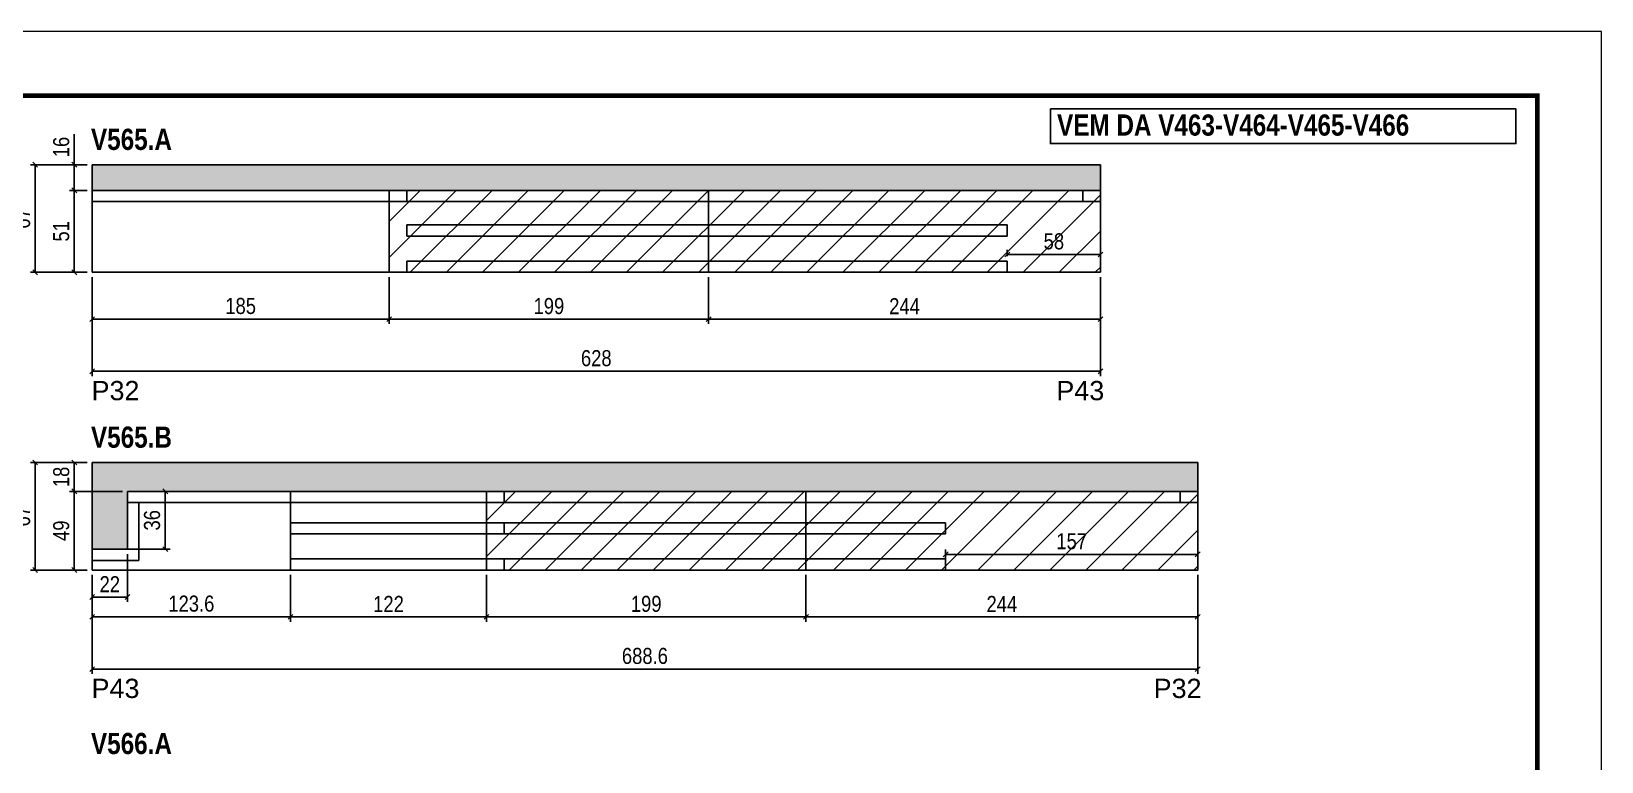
# Model space of a CAD drawing. Extents: x 3309 to 9563, y -2522 to 14608.
# Drawn here: x 3816 to 4794, y 10707 to 11162 of the extents above; entities that cross this region are included whole.
import ezdxf

# ---------------------------------------------------------------- set-up
doc = ezdxf.new("R2010")
doc.units = 0
doc.linetypes.add('DASHED', pattern=[0.75, 0.5, -0.25])
for name, color, linetype in [('5', 5, 'Continuous'), ('COTA', 241, 'Continuous'), ('NOMENCLATURA', 7, 'Continuous'), ('Painéis', 200, 'Continuous'), ('SARR_2.2x7', 40, 'Continuous')]:
    doc.layers.add(name, color=color, linetype=linetype)
for name, color, linetype, lineweight in [('Folhas', 255, 'Continuous', 9), ('Hachura', 251, 'Continuous', 9), ('SARRAFO DE PRESSAO', 251, 'DASHED', 9)]:
    doc.layers.add(name, color=color, linetype=linetype, lineweight=lineweight)
doc.styles.add('COTA TECNICA', font='techl___.ttf', dxfattribs={"height": 10})
doc.styles.get("Standard").update_dxf_attribs({"font": 'arial.ttf'})
doc.styles.add('TECNICA', font='techb___.ttf', dxfattribs={"height": 10})
doc.dimstyles.new('PAINEL', dxfattribs={"dimtxt": 10, "dimasz": 3, "dimexe": 3, "dimexo": 3, "dimgap": 3, "dimtad": 1, "dimdec": 1, "dimzin": 12, "dimdsep": 46, "dimtxsty": 'COTA TECNICA', "dimblk1": 'OBLIQUE', "dimblk2": 'OBLIQUE', "dimsah": 1, "dimcen": 0.9, "dimclrd": 4, "dimclre": 4, "dimclrt": 240, "dimadec": 1, "dimazin": 3, "dimtfac": 1, "dimtdec": 1, "dimtmove": 0, "dimatfit": 3, "dimfxl": 1, "dimtolj": 1, "dimtzin": 12, "dimarcsym": 0})

# ---------------------------------------------------------------- blocks, each defined once
blk = doc.blocks.new('9999999999')
at = {"layer": 'Folhas'}
blk.add_lwpolyline([(98138.98, 34190.21), (99623.98, 34190.21), (99623.98, 35240.21), (98138.98, 35240.21)], close=True, dxfattribs=at)
at = {"layer": 'Folhas', "color": 30, "const_width": 3}
blk.add_lwpolyline([(98213.98, 34230.21), (99583.98, 34230.21), (99583.98, 35200.21), (98213.98, 35200.21)], close=True, dxfattribs=at)
blk = doc.blocks.new('_Oblique')
at = {"color": 0, "linetype": 'ByBlock', "lineweight": -2}
blk.add_line((-0.5, -0.5), (0.5, 0.5), dxfattribs=at)
blk = doc.blocks.new('*D334')
at = {"layer": 'COTA', "color": 4, "lineweight": -2, "transparency": 16777216}
for p, q in [((3854.22, 11009.11), (3854.22, 10947.45)), ((4482.22, 11009.11), (4482.22, 10947.45)), ((4482.22, 10950.45), (3854.22, 10950.45))]:
    blk.add_line(p, q, dxfattribs=at)
at = {"layer": 'Defpoints', "color": 0, "transparency": 16777216}
for p in [(3854.22, 11012.11), (4482.22, 11012.11), (3854.22, 10950.45)]:
    blk.add_point(p, dxfattribs=at)
at = {"layer": 'COTA', "color": 4, "lineweight": -2, "transparency": 16777216, "xscale": 3, "yscale": 3, "zscale": 3, "rotation": 180}
blk.add_blockref('_Oblique', (3854.22, 10950.45), dxfattribs=at)
at = {"layer": 'COTA', "color": 4, "lineweight": -2, "transparency": 16777216, "xscale": 3, "yscale": 3, "zscale": 3}
blk.add_blockref('_Oblique', (4482.22, 10950.45), dxfattribs=at)
at = {"layer": 'COTA', "color": 240, "transparency": 16777216, "insert": (4168.22, 10958.57), "char_height": 10, "attachment_point": 5, "style": 'COTA TECNICA'}
blk.add_mtext('\\A1;628', dxfattribs=at)
blk = doc.blocks.new('*D335')
at = {"layer": 'COTA', "color": 4, "lineweight": -2, "transparency": 16777216}
for p, q in [((4238.22, 11009.11), (4238.22, 10979.93)), ((4482.22, 11009.11), (4482.22, 10979.93)), ((4482.22, 10982.93), (4238.22, 10982.93))]:
    blk.add_line(p, q, dxfattribs=at)
at = {"layer": 'Defpoints', "color": 0, "transparency": 16777216}
for p in [(4238.22, 11012.11), (4482.22, 11012.11), (4238.22, 10982.93)]:
    blk.add_point(p, dxfattribs=at)
at = {"layer": 'COTA', "color": 4, "lineweight": -2, "transparency": 16777216, "xscale": 3, "yscale": 3, "zscale": 3, "rotation": 180}
blk.add_blockref('_Oblique', (4238.22, 10982.93), dxfattribs=at)
at = {"layer": 'COTA', "color": 4, "lineweight": -2, "transparency": 16777216, "xscale": 3, "yscale": 3, "zscale": 3}
blk.add_blockref('_Oblique', (4482.22, 10982.93), dxfattribs=at)
at = {"layer": 'COTA', "color": 240, "transparency": 16777216, "insert": (4360.22, 10991.01), "char_height": 10, "attachment_point": 5, "style": 'COTA TECNICA'}
blk.add_mtext('\\A1;244', dxfattribs=at)
blk = doc.blocks.new('*D336')
at = {"layer": 'COTA', "color": 4, "lineweight": -2, "transparency": 16777216}
for p, q in [((3854.22, 11009.11), (3854.22, 10979.93)), ((4039.22, 11009.11), (4039.22, 10979.93)), ((4039.22, 10982.93), (3854.22, 10982.93))]:
    blk.add_line(p, q, dxfattribs=at)
at = {"layer": 'Defpoints', "color": 0, "transparency": 16777216}
for p in [(3854.22, 11012.11), (4039.22, 11012.11), (3854.22, 10982.93)]:
    blk.add_point(p, dxfattribs=at)
at = {"layer": 'COTA', "color": 4, "lineweight": -2, "transparency": 16777216, "xscale": 3, "yscale": 3, "zscale": 3, "rotation": 180}
blk.add_blockref('_Oblique', (3854.22, 10982.93), dxfattribs=at)
at = {"layer": 'COTA', "color": 4, "lineweight": -2, "transparency": 16777216, "xscale": 3, "yscale": 3, "zscale": 3}
blk.add_blockref('_Oblique', (4039.22, 10982.93), dxfattribs=at)
at = {"layer": 'COTA', "color": 240, "transparency": 16777216, "insert": (3946.72, 10991.07), "char_height": 10, "attachment_point": 5, "style": 'COTA TECNICA'}
blk.add_mtext('\\A1;185', dxfattribs=at)
blk = doc.blocks.new('*D337')
at = {"layer": 'COTA', "color": 4, "lineweight": -2, "transparency": 16777216}
for p, q in [((3851.22, 11063.11), (3840.11, 11063.11)), ((3843.11, 11063.11), (3843.11, 11012.11)), ((3851.22, 11012.11), (3840.11, 11012.11))]:
    blk.add_line(p, q, dxfattribs=at)
at = {"layer": 'Defpoints', "color": 0, "transparency": 16777216}
for p in [(3854.22, 11063.11), (3843.11, 11012.11), (3854.22, 11012.11)]:
    blk.add_point(p, dxfattribs=at)
at = {"layer": 'COTA', "color": 4, "lineweight": -2, "transparency": 16777216, "xscale": 3, "yscale": 3, "zscale": 3}
for p, rotation in [((3843.11, 11063.11), 90), ((3843.11, 11012.11), 270)]:
    blk.add_blockref('_Oblique', p, dxfattribs=dict(at, rotation=rotation))
at = {"layer": 'COTA', "color": 240, "transparency": 16777216, "insert": (3835, 11037.61), "char_height": 10, "attachment_point": 5, "rotation": 90, "style": 'COTA TECNICA'}
blk.add_mtext('\\A1;51', dxfattribs=at)
blk = doc.blocks.new('*D338')
at = {"layer": 'COTA', "color": 4, "lineweight": -2, "transparency": 16777216}
for p, q in [((3843.11, 11079.11), (3843.11, 11098.13)), ((3851.22, 11079.11), (3840.11, 11079.11)), ((3843.11, 11063.11), (3843.11, 11079.11)), ((3851.22, 11063.11), (3840.11, 11063.11))]:
    blk.add_line(p, q, dxfattribs=at)
at = {"layer": 'Defpoints', "color": 0, "transparency": 16777216}
for p in [(3843.11, 11079.11), (3854.22, 11079.11), (3854.22, 11063.11)]:
    blk.add_point(p, dxfattribs=at)
at = {"layer": 'COTA', "color": 4, "lineweight": -2, "transparency": 16777216, "xscale": 3, "yscale": 3, "zscale": 3}
for p, rotation in [((3843.11, 11079.11), 90), ((3843.11, 11063.11), 270)]:
    blk.add_blockref('_Oblique', p, dxfattribs=dict(at, rotation=rotation))
at = {"layer": 'COTA', "color": 240, "transparency": 16777216, "insert": (3835.01, 11090.12), "char_height": 10, "attachment_point": 5, "rotation": 90, "style": 'COTA TECNICA'}
blk.add_mtext('\\A1;16', dxfattribs=at)
blk = doc.blocks.new('*D324')
at = {"layer": 'COTA', "color": 4, "lineweight": -2, "transparency": 16777216}
for p, q in [((3851.22, 11079.11), (3815.76, 11079.11)), ((3818.76, 11012.11), (3818.76, 11079.11)), ((3851.22, 11012.11), (3815.76, 11012.11))]:
    blk.add_line(p, q, dxfattribs=at)
at = {"layer": 'Defpoints', "color": 0, "transparency": 16777216}
for p in [(3818.76, 11079.11), (3854.22, 11079.11), (3854.22, 11012.11)]:
    blk.add_point(p, dxfattribs=at)
at = {"layer": 'COTA', "color": 4, "lineweight": -2, "transparency": 16777216, "xscale": 3, "yscale": 3, "zscale": 3}
for p, rotation in [((3818.76, 11079.11), 90), ((3818.76, 11012.11), 270)]:
    blk.add_blockref('_Oblique', p, dxfattribs=dict(at, rotation=rotation))
at = {"layer": 'COTA', "color": 240, "transparency": 16777216, "insert": (3810.66, 11045.61), "char_height": 10, "attachment_point": 5, "rotation": 90, "style": 'COTA TECNICA'}
blk.add_mtext('\\A1;67', dxfattribs=at)
blk = doc.blocks.new('*D326')
at = {"layer": 'COTA', "color": 4, "lineweight": -2, "transparency": 16777216}
for p, q in [((3854.22, 10823.66), (3854.22, 10761.99)), ((4542.82, 10823.66), (4542.82, 10761.99)), ((4542.82, 10764.99), (3854.22, 10764.99))]:
    blk.add_line(p, q, dxfattribs=at)
at = {"layer": 'Defpoints', "color": 0, "transparency": 16777216}
for p in [(3854.22, 10826.66), (4542.82, 10826.66), (3854.22, 10764.99)]:
    blk.add_point(p, dxfattribs=at)
at = {"layer": 'COTA', "color": 4, "lineweight": -2, "transparency": 16777216, "xscale": 3, "yscale": 3, "zscale": 3, "rotation": 180}
blk.add_blockref('_Oblique', (3854.22, 10764.99), dxfattribs=at)
at = {"layer": 'COTA', "color": 4, "lineweight": -2, "transparency": 16777216, "xscale": 3, "yscale": 3, "zscale": 3}
blk.add_blockref('_Oblique', (4542.82, 10764.99), dxfattribs=at)
at = {"layer": 'COTA', "color": 240, "transparency": 16777216, "insert": (4198.52, 10773.12), "char_height": 10, "attachment_point": 5, "style": 'COTA TECNICA'}
blk.add_mtext('\\A1;688.6', dxfattribs=at)
blk = doc.blocks.new('*D327')
at = {"layer": 'COTA', "color": 4, "lineweight": -2, "transparency": 16777216}
for p, q in [((4298.82, 10823.66), (4298.82, 10794.48)), ((4542.82, 10823.66), (4542.82, 10794.48)), ((4542.82, 10797.48), (4298.82, 10797.48))]:
    blk.add_line(p, q, dxfattribs=at)
at = {"layer": 'Defpoints', "color": 0, "transparency": 16777216}
for p in [(4298.82, 10826.66), (4542.82, 10826.66), (4298.82, 10797.48)]:
    blk.add_point(p, dxfattribs=at)
at = {"layer": 'COTA', "color": 4, "lineweight": -2, "transparency": 16777216, "xscale": 3, "yscale": 3, "zscale": 3, "rotation": 180}
blk.add_blockref('_Oblique', (4298.82, 10797.48), dxfattribs=at)
at = {"layer": 'COTA', "color": 4, "lineweight": -2, "transparency": 16777216, "xscale": 3, "yscale": 3, "zscale": 3}
blk.add_blockref('_Oblique', (4542.82, 10797.48), dxfattribs=at)
at = {"layer": 'COTA', "color": 240, "transparency": 16777216, "insert": (4420.82, 10805.55), "char_height": 10, "attachment_point": 5, "style": 'COTA TECNICA'}
blk.add_mtext('\\A1;244', dxfattribs=at)
blk = doc.blocks.new('*D328')
at = {"layer": 'COTA', "color": 4, "lineweight": -2, "transparency": 16777216}
for p, q in [((3854.22, 10823.66), (3854.22, 10794.48)), ((3977.82, 10823.66), (3977.82, 10794.48)), ((3977.82, 10797.48), (3854.22, 10797.48))]:
    blk.add_line(p, q, dxfattribs=at)
at = {"layer": 'Defpoints', "color": 0, "transparency": 16777216}
for p in [(3854.22, 10826.66), (3977.82, 10826.66), (3854.22, 10797.48)]:
    blk.add_point(p, dxfattribs=at)
at = {"layer": 'COTA', "color": 4, "lineweight": -2, "transparency": 16777216, "xscale": 3, "yscale": 3, "zscale": 3, "rotation": 180}
blk.add_blockref('_Oblique', (3854.22, 10797.48), dxfattribs=at)
at = {"layer": 'COTA', "color": 4, "lineweight": -2, "transparency": 16777216, "xscale": 3, "yscale": 3, "zscale": 3}
blk.add_blockref('_Oblique', (3977.82, 10797.48), dxfattribs=at)
at = {"layer": 'COTA', "color": 240, "transparency": 16777216, "insert": (3916.02, 10805.7), "char_height": 10, "attachment_point": 5, "style": 'COTA TECNICA'}
blk.add_mtext('\\A1;123.6', dxfattribs=at)
blk = doc.blocks.new('*D329')
at = {"layer": 'COTA', "color": 4, "lineweight": -2, "transparency": 16777216}
for p, q in [((3873.22, 10875.66), (3840.11, 10875.66)), ((3843.11, 10875.66), (3843.11, 10826.66)), ((3851.22, 10826.66), (3840.11, 10826.66))]:
    blk.add_line(p, q, dxfattribs=at)
at = {"layer": 'Defpoints', "color": 0, "transparency": 16777216}
for p in [(3876.22, 10875.66), (3843.11, 10826.66), (3854.22, 10826.66)]:
    blk.add_point(p, dxfattribs=at)
at = {"layer": 'COTA', "color": 4, "lineweight": -2, "transparency": 16777216, "xscale": 3, "yscale": 3, "zscale": 3}
for p, rotation in [((3843.11, 10875.66), 90), ((3843.11, 10826.66), 270)]:
    blk.add_blockref('_Oblique', p, dxfattribs=dict(at, rotation=rotation))
at = {"layer": 'COTA', "color": 240, "transparency": 16777216, "insert": (3835.01, 10851.16), "char_height": 10, "attachment_point": 5, "rotation": 90, "style": 'COTA TECNICA'}
blk.add_mtext('\\A1;49', dxfattribs=at)
blk = doc.blocks.new('*D330')
at = {"layer": 'COTA', "color": 4, "lineweight": -2, "transparency": 16777216}
for p, q in [((3851.22, 10893.66), (3840.11, 10893.66)), ((3843.11, 10875.66), (3843.11, 10893.66)), ((3873.22, 10875.66), (3840.11, 10875.66))]:
    blk.add_line(p, q, dxfattribs=at)
at = {"layer": 'Defpoints', "color": 0, "transparency": 16777216}
for p in [(3843.11, 10893.66), (3854.22, 10893.66), (3876.22, 10875.66)]:
    blk.add_point(p, dxfattribs=at)
at = {"layer": 'COTA', "color": 4, "lineweight": -2, "transparency": 16777216, "xscale": 3, "yscale": 3, "zscale": 3}
for p, rotation in [((3843.11, 10893.66), 90), ((3843.11, 10875.66), 270)]:
    blk.add_blockref('_Oblique', p, dxfattribs=dict(at, rotation=rotation))
at = {"layer": 'COTA', "color": 240, "transparency": 16777216, "insert": (3835.02, 10884.66), "char_height": 10, "attachment_point": 5, "rotation": 90, "style": 'COTA TECNICA'}
blk.add_mtext('\\A1;18', dxfattribs=at)
blk = doc.blocks.new('*D331')
at = {"layer": 'COTA', "color": 4, "lineweight": -2, "transparency": 16777216}
for p, q in [((3851.22, 10893.66), (3815.76, 10893.66)), ((3818.76, 10826.66), (3818.76, 10893.66)), ((3851.22, 10826.66), (3815.76, 10826.66))]:
    blk.add_line(p, q, dxfattribs=at)
at = {"layer": 'Defpoints', "color": 0, "transparency": 16777216}
for p in [(3818.76, 10893.66), (3854.22, 10893.66), (3854.22, 10826.66)]:
    blk.add_point(p, dxfattribs=at)
at = {"layer": 'COTA', "color": 4, "lineweight": -2, "transparency": 16777216, "xscale": 3, "yscale": 3, "zscale": 3}
for p, rotation in [((3818.76, 10893.66), 90), ((3818.76, 10826.66), 270)]:
    blk.add_blockref('_Oblique', p, dxfattribs=dict(at, rotation=rotation))
at = {"layer": 'COTA', "color": 240, "transparency": 16777216, "insert": (3810.66, 10860.16), "char_height": 10, "attachment_point": 5, "rotation": 90, "style": 'COTA TECNICA'}
blk.add_mtext('\\A1;67', dxfattribs=at)
blk = doc.blocks.new('*D339')
at = {"layer": 'COTA', "color": 4, "lineweight": -2, "transparency": 16777216}
for p, q in [((4424.22, 11022.11), (4424.22, 11026.2)), ((4482.22, 11023.2), (4424.22, 11023.2)), ((4482.22, 11015.11), (4482.22, 11026.2))]:
    blk.add_line(p, q, dxfattribs=at)
at = {"layer": 'Defpoints', "color": 0, "transparency": 16777216}
for p in [(4424.22, 11023.2), (4424.22, 11019.11), (4482.22, 11012.11)]:
    blk.add_point(p, dxfattribs=at)
at = {"layer": 'COTA', "color": 4, "lineweight": -2, "transparency": 16777216, "xscale": 3, "yscale": 3, "zscale": 3, "rotation": 180}
blk.add_blockref('_Oblique', (4424.22, 11023.2), dxfattribs=at)
at = {"layer": 'COTA', "color": 4, "lineweight": -2, "transparency": 16777216, "xscale": 3, "yscale": 3, "zscale": 3}
blk.add_blockref('_Oblique', (4482.22, 11023.2), dxfattribs=at)
at = {"layer": 'COTA', "color": 240, "transparency": 16777216, "insert": (4453.22, 11031.33), "char_height": 10, "attachment_point": 5, "style": 'COTA TECNICA'}
blk.add_mtext('\\A1;58', dxfattribs=at)
blk = doc.blocks.new('*D1021')
at = {"layer": 'COTA', "color": 4, "lineweight": -2, "transparency": 16777216}
for p, q in [((4039.22, 11009.11), (4039.22, 10979.93)), ((4238.22, 11009.11), (4238.22, 10979.93)), ((4039.22, 10982.93), (4238.22, 10982.93))]:
    blk.add_line(p, q, dxfattribs=at)
at = {"layer": 'Defpoints', "color": 0, "transparency": 16777216}
for p in [(4039.22, 11012.11), (4238.22, 11012.11), (4238.22, 10982.93)]:
    blk.add_point(p, dxfattribs=at)
at = {"layer": 'COTA', "color": 4, "lineweight": -2, "transparency": 16777216, "xscale": 3, "yscale": 3, "zscale": 3, "rotation": 180}
blk.add_blockref('_Oblique', (4039.22, 10982.93), dxfattribs=at)
at = {"layer": 'COTA', "color": 4, "lineweight": -2, "transparency": 16777216, "xscale": 3, "yscale": 3, "zscale": 3}
blk.add_blockref('_Oblique', (4238.22, 10982.93), dxfattribs=at)
at = {"layer": 'COTA', "color": 240, "transparency": 16777216, "insert": (4138.72, 10991.02), "char_height": 10, "attachment_point": 5, "style": 'COTA TECNICA'}
blk.add_mtext('\\A1;199', dxfattribs=at)
blk = doc.blocks.new('*D1022')
at = {"layer": 'COTA', "color": 4, "lineweight": -2, "transparency": 16777216}
for p, q in [((4099.82, 10823.66), (4099.82, 10794.48)), ((4298.82, 10823.66), (4298.82, 10794.48)), ((4099.82, 10797.48), (4298.82, 10797.48))]:
    blk.add_line(p, q, dxfattribs=at)
at = {"layer": 'Defpoints', "color": 0, "transparency": 16777216}
for p in [(4099.82, 10826.66), (4298.82, 10826.66), (4298.82, 10797.48)]:
    blk.add_point(p, dxfattribs=at)
at = {"layer": 'COTA', "color": 4, "lineweight": -2, "transparency": 16777216, "xscale": 3, "yscale": 3, "zscale": 3, "rotation": 180}
blk.add_blockref('_Oblique', (4099.82, 10797.48), dxfattribs=at)
at = {"layer": 'COTA', "color": 4, "lineweight": -2, "transparency": 16777216, "xscale": 3, "yscale": 3, "zscale": 3}
blk.add_blockref('_Oblique', (4298.82, 10797.48), dxfattribs=at)
at = {"layer": 'COTA', "color": 240, "transparency": 16777216, "insert": (4199.32, 10805.57), "char_height": 10, "attachment_point": 5, "style": 'COTA TECNICA'}
blk.add_mtext('\\A1;199', dxfattribs=at)
blk = doc.blocks.new('*D1023')
at = {"layer": 'COTA', "color": 4, "lineweight": -2, "transparency": 16777216}
for p, q in [((3977.82, 10823.66), (3977.82, 10794.48)), ((4099.82, 10823.66), (4099.82, 10794.48)), ((3977.82, 10797.48), (4099.82, 10797.48))]:
    blk.add_line(p, q, dxfattribs=at)
at = {"layer": 'Defpoints', "color": 0, "transparency": 16777216}
for p in [(3977.82, 10826.66), (4099.82, 10826.66), (4099.82, 10797.48)]:
    blk.add_point(p, dxfattribs=at)
at = {"layer": 'COTA', "color": 4, "lineweight": -2, "transparency": 16777216, "xscale": 3, "yscale": 3, "zscale": 3, "rotation": 180}
blk.add_blockref('_Oblique', (3977.82, 10797.48), dxfattribs=at)
at = {"layer": 'COTA', "color": 4, "lineweight": -2, "transparency": 16777216, "xscale": 3, "yscale": 3, "zscale": 3}
blk.add_blockref('_Oblique', (4099.82, 10797.48), dxfattribs=at)
at = {"layer": 'COTA', "color": 240, "transparency": 16777216, "insert": (4038.82, 10805.54), "char_height": 10, "attachment_point": 5, "style": 'COTA TECNICA'}
blk.add_mtext('\\A1;122', dxfattribs=at)
blk = doc.blocks.new('*D1024')
at = {"layer": 'COTA', "color": 4, "lineweight": -2, "transparency": 16777216}
for p, q in [((4385.82, 10829.66), (4385.82, 10839.45)), ((4385.82, 10836.45), (4542.82, 10836.45)), ((4542.82, 10829.66), (4542.82, 10839.45))]:
    blk.add_line(p, q, dxfattribs=at)
at = {"layer": 'Defpoints', "color": 0, "transparency": 16777216}
for p in [(4542.82, 10836.45), (4385.82, 10826.66), (4542.82, 10826.66)]:
    blk.add_point(p, dxfattribs=at)
at = {"layer": 'COTA', "color": 4, "lineweight": -2, "transparency": 16777216, "xscale": 3, "yscale": 3, "zscale": 3, "rotation": 180}
blk.add_blockref('_Oblique', (4385.82, 10836.45), dxfattribs=at)
at = {"layer": 'COTA', "color": 4, "lineweight": -2, "transparency": 16777216, "xscale": 3, "yscale": 3, "zscale": 3}
blk.add_blockref('_Oblique', (4542.82, 10836.45), dxfattribs=at)
at = {"layer": 'COTA', "color": 240, "transparency": 16777216, "insert": (4464.32, 10844.56), "char_height": 10, "attachment_point": 5, "style": 'COTA TECNICA'}
blk.add_mtext('\\A1;157', dxfattribs=at)
blk = doc.blocks.new('*D1025')
at = {"layer": 'COTA', "color": 4, "lineweight": -2, "transparency": 16777216}
for p, q in [((3879.22, 10875.66), (3902.8, 10875.66)), ((3899.8, 10839.66), (3899.8, 10875.66)), ((3879.22, 10839.66), (3902.8, 10839.66))]:
    blk.add_line(p, q, dxfattribs=at)
at = {"layer": 'Defpoints', "color": 0, "transparency": 16777216}
for p in [(3876.22, 10875.66), (3899.8, 10875.66), (3876.22, 10839.66)]:
    blk.add_point(p, dxfattribs=at)
at = {"layer": 'COTA', "color": 4, "lineweight": -2, "transparency": 16777216, "xscale": 3, "yscale": 3, "zscale": 3}
for p, rotation in [((3899.8, 10875.66), 90), ((3899.8, 10839.66), 270)]:
    blk.add_blockref('_Oblique', p, dxfattribs=dict(at, rotation=rotation))
at = {"layer": 'COTA', "color": 240, "transparency": 16777216, "insert": (3891.58, 10857.66), "char_height": 10, "attachment_point": 5, "rotation": 90, "style": 'COTA TECNICA'}
blk.add_mtext('\\A1;36', dxfattribs=at)
blk = doc.blocks.new('*D1026')
at = {"layer": 'COTA', "color": 4, "lineweight": -2, "transparency": 16777216}
for p, q in [((3876.22, 10836.66), (3876.22, 10806.86)), ((3854.22, 10823.66), (3854.22, 10806.86)), ((3854.22, 10809.86), (3876.22, 10809.86))]:
    blk.add_line(p, q, dxfattribs=at)
at = {"layer": 'Defpoints', "color": 0, "transparency": 16777216}
for p in [(3876.22, 10839.66), (3854.22, 10826.66), (3876.22, 10809.86)]:
    blk.add_point(p, dxfattribs=at)
at = {"layer": 'COTA', "color": 4, "lineweight": -2, "transparency": 16777216, "xscale": 3, "yscale": 3, "zscale": 3, "rotation": 180}
blk.add_blockref('_Oblique', (3854.22, 10809.86), dxfattribs=at)
at = {"layer": 'COTA', "color": 4, "lineweight": -2, "transparency": 16777216, "xscale": 3, "yscale": 3, "zscale": 3}
blk.add_blockref('_Oblique', (3876.22, 10809.86), dxfattribs=at)
at = {"layer": 'COTA', "color": 240, "transparency": 16777216, "insert": (3865.22, 10817.86), "char_height": 10, "attachment_point": 5, "style": 'COTA TECNICA'}
blk.add_mtext('\\A1;22', dxfattribs=at)

msp = doc.modelspace()

# ---------------------------------------------------------------- hatches: boundary and pattern name
at = {"layer": 'COTA'}
h = msp.add_hatch(dxfattribs=at)
h.set_pattern_fill('AR-CONC', color=256, scale=0.03)
h.set_pattern_definition([(50, (-2904.7056, 209.4513), (5.46554, -0.4781726), [0.5715, -6.2865]), (355, (-2904.7056, 209.4513), (-1.0573026, 5.7317054), [0.4572, -5.0292175]), (100.451445, (-2904.25, 209.4114), (4.4082374, 5.2535326), [0.4857003, -5.3427073]), (46.1842, (-2904.7056, 210.975), (8.1323712, -1.26127), [0.85725, -9.42975]), (96.63556, (-2904.028, 210.87), (7.122124, 7.4227837), [0.7285507, -8.014068]), (351.18415, (-2904.7056, 210.975), (7.122124, 7.422784), [0.685799, -7.543792]), (21, (-2903.9436, 210.5943), (4.5484317, -3.067956), [0.5715, -6.2865]), (326, (-2903.9436, 210.5943), (1.8540609, 5.525639), [0.4572, -5.0292]), (71.451445, (-2903.5645, 210.3386), (6.4024926, 2.457683), [0.4857003, -5.3426981]), (37.5, (-2904.7056, 209.4513), (0.0926581, 2.53665117), [0, -4.96824, 0, -5.1054, 0, -5.04825]), (7.5, (-2904.7056, 209.4513), (2.0045899, 3.00541724), [0, -2.91084, 0, -4.85394, 0, -1.92405]), (327.5, (-2906.4048, 209.4513), (4.06771786, -0.17186232), [0, -1.905, 0, -5.9436, 0, -7.8867]), (317.5, (-2907.167, 209.4513), (4.4438754, 0.7627947), [0, -2.4765, 0, -3.94716, 0, -5.6007])])
h.paths.add_polyline_path([(4482.22, 11063.11), (4482.22, 11079.11), (3854.22, 11079.11), (3854.22, 11063.11)])
h = msp.add_hatch(dxfattribs=at)
h.set_pattern_fill('AR-CONC', color=256, scale=0.03)
h.paths.add_polyline_path([(4542.82, 10893.66), (3854.22, 10893.66), (3854.22, 10839.66), (3876.22, 10839.66), (3876.22, 10875.66), (4542.82, 10875.66)])
at = {"layer": 'Hachura', "linetype": 'ByBlock'}
h = msp.add_hatch(dxfattribs=at)
h.set_pattern_fill('ANSI31', color=256, scale=5)
h.paths.add_polyline_path([(4238.22, 11063.11), (4039.22, 11063.11), (4039.22, 11012.11), (4238.22, 11012.11)])
h.paths.add_polyline_path([(4482.22, 11063.11), (4238.22, 11063.11), (4238.22, 11012.11), (4482.22, 11012.11)])
h.paths.add_polyline_path([(4298.82, 10875.66), (4099.82, 10875.66), (4099.82, 10826.66), (4298.82, 10826.66)])
h.paths.add_polyline_path([(4542.82, 10875.66), (4298.82, 10875.66), (4298.82, 10826.66), (4542.82, 10826.66)])

# ---------------------------------------------------------------- linework, layer by layer
at = {"layer": 'COTA'}
for p, q in [((3854.22, 11063.11), (3854.22, 11079.11)), ((3854.22, 11079.11), (4482.22, 11079.11)), ((4482.22, 11079.11), (4482.22, 11063.11)), ((4050.22, 11063.11), (4050.22, 11056.11)), ((4050.22, 11041.61), (4050.22, 11034.61)), ((4050.22, 11019.11), (4050.22, 11012.11)), ((3854.22, 10839.66), (3854.22, 10893.66)), ((3854.22, 10893.66), (4542.82, 10893.66)), ((4542.82, 10893.66), (4542.82, 10875.66)), ((4110.82, 10875.66), (4110.82, 10868.66)), ((4110.82, 10856.16), (4110.82, 10849.16)), ((3876.22, 10839.66), (3883.22, 10839.66)), ((3883.22, 10839.66), (3883.22, 10832.66)), ((4110.82, 10833.66), (4110.82, 10826.66))]:
    msp.add_line(p, q, dxfattribs=at)
at = {"layer": 'NOMENCLATURA'}
msp.add_lwpolyline([(4451.05, 11113.81), (4741.01, 11113.81), (4741.01, 11092.25), (4451.05, 11092.25)], close=True, dxfattribs=at)
at = {"layer": 'Painéis', "linetype": 'ByBlock'}
for p, q in [((3854.22, 11012.11), (3854.22, 11063.11)), ((3854.22, 11063.11), (4482.22, 11063.11)), ((4039.22, 11012.11), (4039.22, 11063.11)), ((4238.22, 11063.11), (4238.22, 11012.11)), ((4482.22, 11063.11), (4482.22, 11012.11)), ((4482.22, 11012.11), (3854.22, 11012.11)), ((3876.22, 10875.66), (4542.82, 10875.66)), ((3876.22, 10839.66), (3876.22, 10875.66)), ((3977.82, 10826.66), (3977.82, 10875.66)), ((4099.82, 10826.66), (4099.82, 10875.66)), ((4298.82, 10875.66), (4298.82, 10826.66)), ((4542.82, 10875.66), (4542.82, 10826.66)), ((3854.22, 10826.66), (3854.22, 10839.66)), ((3854.22, 10839.66), (3876.22, 10839.66)), ((4542.82, 10826.66), (3854.22, 10826.66))]:
    msp.add_line(p, q, dxfattribs=at)
at = {"layer": 'SARR_2.2x7', "linetype": 'Continuous'}
for p, q in [((4471.22, 11056.11), (4471.22, 11063.11)), ((4039.22, 11056.11), (3854.22, 11056.11)), ((4050.22, 11056.11), (4039.22, 11056.11)), ((4238.22, 11056.11), (4050.22, 11056.11)), ((4471.22, 11056.11), (4238.22, 11056.11)), ((4471.22, 11056.11), (4482.22, 11056.11)), ((4238.22, 11041.61), (4050.22, 11041.61)), ((4424.22, 11041.61), (4238.22, 11041.61)), ((4424.22, 11034.61), (4424.22, 11041.61)), ((4238.22, 11034.61), (4050.22, 11034.61)), ((4424.22, 11034.61), (4238.22, 11034.61)), ((4238.22, 11019.11), (4050.22, 11019.11)), ((4424.22, 11019.11), (4238.22, 11019.11)), ((4424.22, 11012.11), (4424.22, 11019.11)), ((4531.82, 10868.66), (4531.82, 10875.66)), ((3977.82, 10868.66), (3876.22, 10868.66)), ((3883.22, 10839.66), (3883.22, 10868.66)), ((4099.82, 10868.66), (3977.82, 10868.66)), ((4110.82, 10868.66), (4099.82, 10868.66)), ((4298.82, 10868.66), (4110.82, 10868.66)), ((4531.82, 10868.66), (4298.82, 10868.66)), ((4531.82, 10868.66), (4542.82, 10868.66)), ((4099.82, 10856.16), (3977.82, 10856.16)), ((4110.82, 10856.16), (4099.82, 10856.16)), ((4298.82, 10856.16), (4110.82, 10856.16)), ((4385.82, 10856.16), (4298.82, 10856.16)), ((4385.82, 10849.16), (4385.82, 10856.16)), ((4099.82, 10849.16), (3977.82, 10849.16)), ((4110.82, 10849.16), (4099.82, 10849.16)), ((4298.82, 10849.16), (4110.82, 10849.16)), ((4385.82, 10849.16), (4298.82, 10849.16)), ((3854.22, 10832.66), (3883.22, 10832.66)), ((4099.82, 10833.66), (3977.82, 10833.66)), ((4110.82, 10833.66), (4099.82, 10833.66)), ((4298.82, 10833.66), (4110.82, 10833.66)), ((4385.82, 10833.66), (4298.82, 10833.66)), ((4385.82, 10826.66), (4385.82, 10833.66))]:
    msp.add_line(p, q, dxfattribs=at)

# ---------------------------------------------------------------- block references
at = {"layer": 'SARRAFO DE PRESSAO', "color": 6, "linetype": 'ByBlock'}
msp.add_blockref('9999999999', (-94829.61, -24078.07), dxfattribs=at)

# ---------------------------------------------------------------- texts
at = {"layer": '5', "linetype": 'Continuous'}
for s, p in [('P32', (3853.88, 10932.43)), ('P43', (4454.78, 10932.43)), ('P43', (3853.88, 10746.98)), ('P32', (4515.38, 10746.98))]:
    msp.add_text(s, height=12, rotation=0.00004, dxfattribs=at).set_placement(p)
at = {"layer": 'NOMENCLATURA', "style": 'TECNICA'}
for s, p in [('VEM DA V463-V464-V465-V466', (4455.24, 11097.22)), ('V565.A', (3853.51, 11088.3)), ('V565.B', (3853.51, 10902.84)), ('V566.A', (3853.51, 10712.06))]:
    msp.add_text(s, height=13.2, dxfattribs=at).set_placement(p)

# ---------------------------------------------------------------- dimensions: what is measured, and where the dimension line sits
at = {"layer": 'COTA'}
for base, p1, p2, angle, picture, middle in [((3843.11, 11079.11), (3854.22, 11063.11), (3854.22, 11079.11), 90, '*D338', (3835.01, 11090.12)), ((3818.76, 11079.11), (3854.22, 11012.11), (3854.22, 11079.11), 90, '*D324', (3810.66, 11045.61)), ((3843.11, 11012.11), (3854.22, 11063.11), (3854.22, 11012.11), 90, '*D337', (3835, 11037.61)), ((4238.22, 10982.93), (4482.22, 11012.11), (4238.22, 11012.11), 180, '*D335', (4360.22, 10991.01)), ((3818.76, 10893.66), (3854.22, 10826.66), (3854.22, 10893.66), 90, '*D331', (3810.66, 10860.16)), ((3843.11, 10893.66), (3876.22, 10875.66), (3854.22, 10893.66), 90, '*D330', (3835.02, 10884.66)), ((3843.11, 10826.66), (3876.22, 10875.66), (3854.22, 10826.66), 90, '*D329', (3835.01, 10851.16)), ((3899.8, 10875.66), (3876.22, 10839.66), (3876.22, 10875.66), 90, '*D1025', (3891.58, 10857.66)), ((4298.82, 10797.48), (4542.82, 10826.66), (4298.82, 10826.66), 180, '*D327', (4420.82, 10805.55))]:
    dim = msp.add_linear_dim(base=base, p1=p1, p2=p2, angle=angle, dimstyle='PAINEL', dxfattribs=at)
    dim.commit()
    dim.dimension.update_dxf_attribs({"geometry": picture, "text_midpoint": middle})
for base, p1, p2, picture, middle in [((4424.22, 11023.2), (4482.22, 11012.11), (4424.22, 11019.11), '*D339', (4453.22, 11031.33)), ((3854.22, 10950.45), (4482.22, 11012.11), (3854.22, 11012.11), '*D334', (4168.22, 10958.57)), ((4238.22, 10982.93), (4039.22, 11012.11), (4238.22, 11012.11), '*D1021', (4138.72, 10991.02)), ((4542.82, 10836.45), (4385.82, 10826.66), (4542.82, 10826.66), '*D1024', (4464.32, 10844.56)), ((3876.22, 10809.86), (3854.22, 10826.66), (3876.22, 10839.66), '*D1026', (3865.22, 10817.86)), ((3854.22, 10764.99), (4542.82, 10826.66), (3854.22, 10826.66), '*D326', (4198.52, 10773.12)), ((4099.82, 10797.48), (3977.82, 10826.66), (4099.82, 10826.66), '*D1023', (4038.82, 10805.54)), ((4298.82, 10797.48), (4099.82, 10826.66), (4298.82, 10826.66), '*D1022', (4199.32, 10805.57))]:
    dim = msp.add_linear_dim(base=base, p1=p1, p2=p2, dimstyle='PAINEL', dxfattribs=at)
    dim.commit()
    dim.dimension.update_dxf_attribs({"geometry": picture, "text_midpoint": middle})
for base, p1, p2, picture, middle in [((3854.22, 10982.93), (4039.22, 11012.11), (3854.22, 11012.11), '*D336', (3946.72, 10991.07)), ((3854.22, 10797.48), (3977.82, 10826.66), (3854.22, 10826.66), '*D328', (3916.02, 10805.7))]:
    dim = msp.add_linear_dim(base=base, p1=p1, p2=p2, angle=180, dimstyle='PAINEL', override={"dimtmove": 1}, dxfattribs=at)
    dim.commit()
    dim.dimension.update_dxf_attribs({"geometry": picture, "text_midpoint": middle})

doc.saveas('drawing.dxf')
